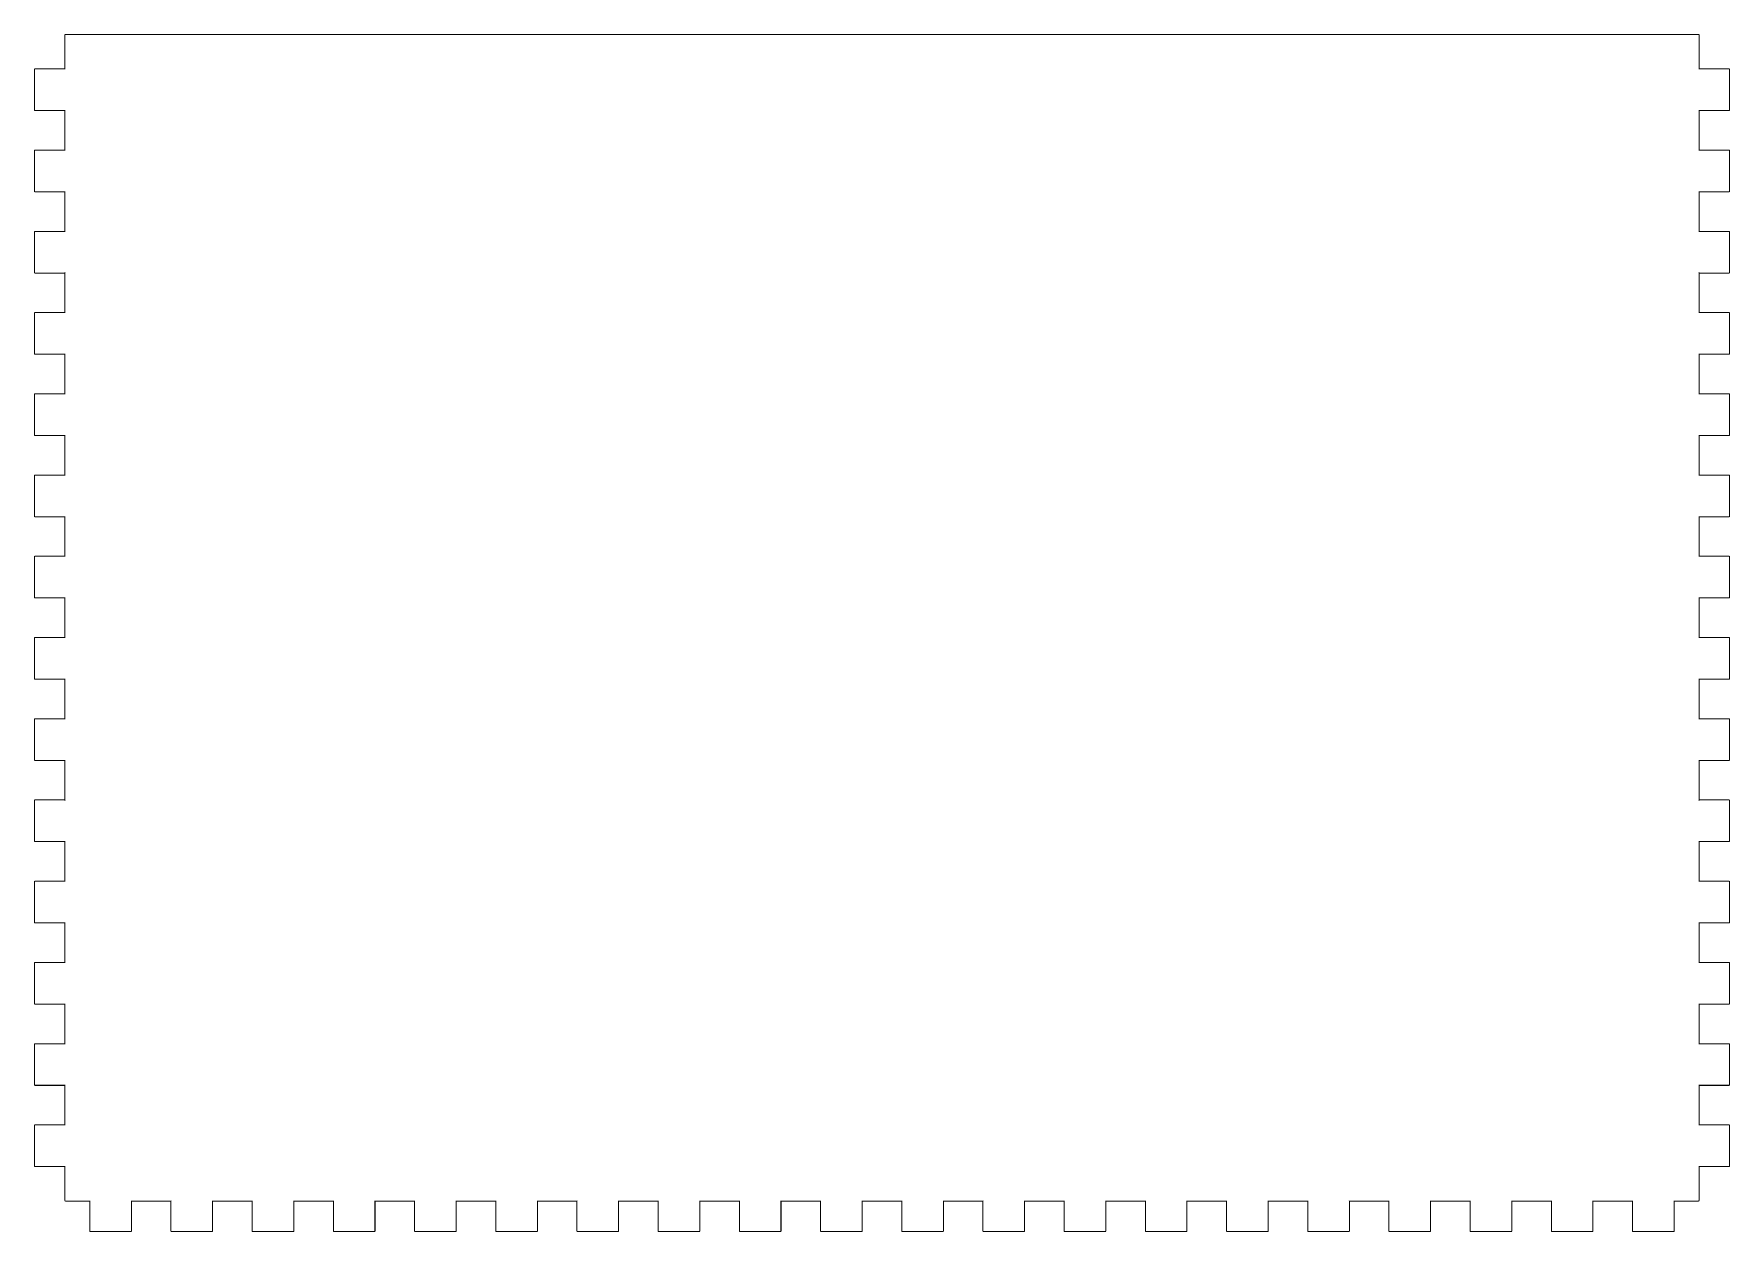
# Model space of a CAD drawing. Extents: x 1 to 1343, y 2 to 621.
# Drawn here: x 1.4 to 334.8, y 1.7 to 237.1 of the extents above; entities that cross this region are included whole.
import ezdxf

# ---------------------------------------------------------------- set-up
doc = ezdxf.new("R2010")
doc.units = 0
doc.layers.get('0').update_dxf_attribs({"linetype": 'CONTINUOUS'})

msp = doc.modelspace()

# ---------------------------------------------------------------- linework, layer by layer
at = {"color": 0, "const_width": 0.2}
for points in [[(7.60952, 236.999), (7.5916, 236.999), (7.53787, 236.97), (7.50895, 236.916), (7.50895, 236.898)], [(7.50895, 236.898), (7.50895, 230.128)], [(328.61, 236.999), (7.60952, 236.999)], [(328.71, 236.898), (328.71, 236.916), (328.68, 236.97), (328.626, 236.999), (328.61, 236.999)], [(328.71, 230.128), (328.71, 236.898)], [(7.60952, 230.229), (1.60955, 230.229), (1.59163, 230.229), (1.53789, 230.2), (1.50895, 230.146), (1.50895, 230.128)], [(1.50895, 230.128), (1.50895, 222.148), (1.50895, 222.131), (1.53789, 222.078), (1.59163, 222.048), (1.60955, 222.048)], [(7.50895, 230.128), (7.50895, 230.146), (7.53787, 230.2), (7.5916, 230.229), (7.60952, 230.229)], [(334.61, 230.229), (328.61, 230.229), (328.626, 230.229), (328.68, 230.2), (328.71, 230.146), (328.71, 230.128)], [(334.71, 222.148), (334.71, 230.128), (334.71, 230.146), (334.68, 230.2), (334.626, 230.229), (334.61, 230.229)], [(1.60955, 222.048), (7.60952, 222.048), (7.5916, 222.048), (7.53787, 222.078), (7.50895, 222.131), (7.50895, 222.148)], [(7.50895, 222.148), (7.50895, 214.168)], [(328.71, 222.148), (328.71, 222.131), (328.68, 222.078), (328.626, 222.048), (328.61, 222.048)], [(328.61, 222.048), (334.61, 222.048), (334.626, 222.048), (334.68, 222.078), (334.71, 222.131), (334.71, 222.148)], [(328.71, 214.168), (328.71, 222.148)], [(7.60952, 214.268), (1.60955, 214.268), (1.59163, 214.268), (1.53789, 214.239), (1.50895, 214.186), (1.50895, 214.168)], [(1.50895, 214.168), (1.50895, 206.188), (1.50895, 206.171), (1.53789, 206.117), (1.59163, 206.087), (1.60955, 206.087)], [(7.50895, 214.168), (7.50895, 214.186), (7.53787, 214.239), (7.5916, 214.268), (7.60952, 214.268)], [(334.61, 214.268), (328.61, 214.268), (328.626, 214.268), (328.68, 214.239), (328.71, 214.186), (328.71, 214.168)], [(334.71, 206.188), (334.71, 214.168), (334.71, 214.186), (334.68, 214.239), (334.626, 214.268), (334.61, 214.268)], [(1.60955, 206.087), (7.60952, 206.087), (7.5916, 206.087), (7.53787, 206.117), (7.50895, 206.171), (7.50895, 206.188)], [(7.50895, 206.188), (7.50895, 198.207)], [(328.71, 206.188), (328.71, 206.171), (328.68, 206.117), (328.626, 206.087), (328.61, 206.087)], [(328.61, 206.087), (334.61, 206.087), (334.626, 206.087), (334.68, 206.117), (334.71, 206.171), (334.71, 206.188)], [(328.71, 198.207), (328.71, 206.188)], [(7.60952, 198.308), (1.60955, 198.308), (1.59163, 198.308), (1.53789, 198.279), (1.50895, 198.225), (1.50895, 198.207)], [(1.50895, 198.207), (1.50895, 190.227), (1.50895, 190.211), (1.53789, 190.157), (1.59163, 190.126), (1.60955, 190.126)], [(7.50895, 198.207), (7.50895, 198.225), (7.53787, 198.279), (7.5916, 198.308), (7.60952, 198.308)], [(334.61, 198.308), (328.61, 198.308), (328.626, 198.308), (328.68, 198.279), (328.71, 198.225), (328.71, 198.207)], [(334.71, 190.227), (334.71, 198.207), (334.71, 198.225), (334.68, 198.279), (334.626, 198.308), (334.61, 198.308)], [(1.60955, 190.126), (7.60952, 190.126), (7.5916, 190.126), (7.53787, 190.157), (7.50895, 190.211), (7.50895, 190.227)], [(7.50895, 190.227), (7.50895, 182.247)], [(328.71, 190.227), (328.71, 190.211), (328.68, 190.157), (328.626, 190.126), (328.61, 190.126)], [(328.61, 190.126), (334.61, 190.126), (334.626, 190.126), (334.68, 190.157), (334.71, 190.211), (334.71, 190.227)], [(328.71, 182.247), (328.71, 190.227)], [(7.60952, 182.348), (1.60955, 182.348), (1.59163, 182.348), (1.53789, 182.319), (1.50895, 182.265), (1.50895, 182.247)], [(1.50895, 182.247), (1.50895, 174.267), (1.50895, 174.25), (1.53789, 174.196), (1.59163, 174.166), (1.60955, 174.166)], [(7.50895, 182.247), (7.50895, 182.265), (7.53787, 182.319), (7.5916, 182.348), (7.60952, 182.348)], [(334.61, 182.348), (328.61, 182.348), (328.626, 182.348), (328.68, 182.319), (328.71, 182.265), (328.71, 182.247)], [(334.71, 174.267), (334.71, 182.247), (334.71, 182.265), (334.68, 182.319), (334.626, 182.348), (334.61, 182.348)], [(1.60955, 174.166), (7.60952, 174.166), (7.5916, 174.166), (7.53787, 174.196), (7.50895, 174.25), (7.50895, 174.267)], [(7.50895, 174.267), (7.50895, 166.286)], [(328.71, 174.267), (328.71, 174.25), (328.68, 174.196), (328.626, 174.166), (328.61, 174.166)], [(328.61, 174.166), (334.61, 174.166), (334.626, 174.166), (334.68, 174.196), (334.71, 174.25), (334.71, 174.267)], [(328.71, 166.286), (328.71, 174.267)], [(7.60952, 166.387), (1.60955, 166.387), (1.59163, 166.387), (1.53789, 166.358), (1.50895, 166.304), (1.50895, 166.286)], [(1.50895, 166.286), (1.50895, 158.306), (1.50895, 158.29), (1.53789, 158.236), (1.59163, 158.206), (1.60955, 158.206)], [(7.50895, 166.286), (7.50895, 166.304), (7.53787, 166.358), (7.5916, 166.387), (7.60952, 166.387)], [(334.61, 166.387), (328.61, 166.387), (328.626, 166.387), (328.68, 166.358), (328.71, 166.304), (328.71, 166.286)], [(334.71, 158.306), (334.71, 166.286), (334.71, 166.304), (334.68, 166.358), (334.626, 166.387), (334.61, 166.387)], [(1.60955, 158.206), (7.60952, 158.206), (7.5916, 158.206), (7.53787, 158.236), (7.50895, 158.29), (7.50895, 158.306)], [(7.50895, 158.306), (7.50895, 150.326)], [(328.71, 158.306), (328.71, 158.29), (328.68, 158.236), (328.626, 158.206), (328.61, 158.206)], [(328.61, 158.206), (334.61, 158.206), (334.626, 158.206), (334.68, 158.236), (334.71, 158.29), (334.71, 158.306)], [(328.71, 150.326), (328.71, 158.306)], [(7.60952, 150.427), (1.60955, 150.427), (1.59163, 150.427), (1.53789, 150.398), (1.50895, 150.344), (1.50895, 150.326)], [(1.50895, 150.326), (1.50895, 142.346), (1.50895, 142.329), (1.53789, 142.276), (1.59163, 142.245), (1.60955, 142.245)], [(7.50895, 150.326), (7.50895, 150.344), (7.53787, 150.398), (7.5916, 150.427), (7.60952, 150.427)], [(334.61, 150.427), (328.61, 150.427), (328.626, 150.427), (328.68, 150.398), (328.71, 150.344), (328.71, 150.326)], [(334.71, 142.346), (334.71, 150.326), (334.71, 150.344), (334.68, 150.398), (334.626, 150.427), (334.61, 150.427)], [(1.60955, 142.245), (7.60952, 142.245), (7.5916, 142.245), (7.53787, 142.276), (7.50895, 142.329), (7.50895, 142.346)], [(7.50895, 142.346), (7.50895, 134.366)], [(328.71, 142.346), (328.71, 142.329), (328.68, 142.276), (328.626, 142.245), (328.61, 142.245)], [(328.61, 142.245), (334.61, 142.245), (334.626, 142.245), (334.68, 142.276), (334.71, 142.329), (334.71, 142.346)], [(328.71, 134.366), (328.71, 142.346)], [(7.60952, 134.466), (1.60955, 134.466), (1.59163, 134.466), (1.53789, 134.437), (1.50895, 134.384), (1.50895, 134.366)], [(1.50895, 134.366), (1.50895, 126.385), (1.50895, 126.369), (1.53789, 126.315), (1.59163, 126.285), (1.60955, 126.285)], [(7.50895, 134.366), (7.50895, 134.384), (7.53787, 134.437), (7.5916, 134.466), (7.60952, 134.466)], [(334.61, 134.466), (328.61, 134.466), (328.626, 134.466), (328.68, 134.437), (328.71, 134.384), (328.71, 134.366)], [(334.71, 126.385), (334.71, 134.366), (334.71, 134.384), (334.68, 134.437), (334.626, 134.466), (334.61, 134.466)], [(1.60955, 126.285), (7.60952, 126.285), (7.5916, 126.285), (7.53787, 126.315), (7.50895, 126.369), (7.50895, 126.385)], [(7.50895, 126.385), (7.50895, 118.405)], [(328.71, 126.385), (328.71, 126.369), (328.68, 126.315), (328.626, 126.285), (328.61, 126.285)], [(328.61, 126.285), (334.61, 126.285), (334.626, 126.285), (334.68, 126.315), (334.71, 126.369), (334.71, 126.385)], [(328.71, 118.405), (328.71, 126.385)], [(7.60952, 118.506), (1.60955, 118.506), (1.59163, 118.506), (1.53789, 118.477), (1.50895, 118.423), (1.50895, 118.405)], [(1.50895, 118.405), (1.50895, 110.425), (1.50895, 110.409), (1.53789, 110.355), (1.59163, 110.324), (1.60955, 110.324)], [(7.50895, 118.405), (7.50895, 118.423), (7.53787, 118.477), (7.5916, 118.506), (7.60952, 118.506)], [(334.61, 118.506), (328.61, 118.506), (328.626, 118.506), (328.68, 118.477), (328.71, 118.423), (328.71, 118.405)], [(334.71, 110.425), (334.71, 118.405), (334.71, 118.423), (334.68, 118.477), (334.626, 118.506), (334.61, 118.506)], [(1.60955, 110.324), (7.60952, 110.324), (7.5916, 110.324), (7.53787, 110.355), (7.50895, 110.409), (7.50895, 110.425)], [(7.50895, 110.425), (7.50895, 102.445)], [(328.71, 110.425), (328.71, 110.409), (328.68, 110.355), (328.626, 110.324), (328.61, 110.324)], [(328.61, 110.324), (334.61, 110.324), (334.626, 110.324), (334.68, 110.355), (334.71, 110.409), (334.71, 110.425)], [(328.71, 102.445), (328.71, 110.425)], [(7.60952, 102.545), (1.60955, 102.545), (1.59163, 102.545), (1.53789, 102.517), (1.50895, 102.463), (1.50895, 102.445)], [(1.50895, 102.445), (1.50895, 94.4644), (1.50895, 94.4481), (1.53789, 94.3942), (1.59163, 94.3638), (1.60955, 94.3638)], [(7.50895, 102.445), (7.50895, 102.463), (7.53787, 102.517), (7.5916, 102.545), (7.60952, 102.545)], [(334.61, 102.545), (328.61, 102.545), (328.626, 102.545), (328.68, 102.517), (328.71, 102.463), (328.71, 102.445)], [(334.71, 94.4644), (334.71, 102.445), (334.71, 102.463), (334.68, 102.517), (334.626, 102.545), (334.61, 102.545)], [(1.60955, 94.3638), (7.60952, 94.3638), (7.5916, 94.3638), (7.53787, 94.3942), (7.50895, 94.4481), (7.50895, 94.4644)], [(7.50895, 94.4644), (7.50895, 86.4842)], [(328.71, 94.4644), (328.71, 94.4481), (328.68, 94.3942), (328.626, 94.3638), (328.61, 94.3638)], [(328.61, 94.3638), (334.61, 94.3638), (334.626, 94.3638), (334.68, 94.3942), (334.71, 94.4481), (334.71, 94.4644)], [(328.71, 86.4842), (328.71, 94.4644)], [(7.60952, 86.5851), (1.60955, 86.5851), (1.59163, 86.5851), (1.53789, 86.5558), (1.50895, 86.5022), (1.50895, 86.4842)], [(7.50895, 86.4842), (7.50895, 86.5022), (7.53787, 86.5558), (7.5916, 86.5851), (7.60952, 86.5851)], [(334.61, 86.5851), (328.61, 86.5851), (328.626, 86.5851), (328.68, 86.5558), (328.71, 86.5022), (328.71, 86.4842)], [(334.71, 78.504), (334.71, 86.4842), (334.71, 86.5022), (334.68, 86.5558), (334.626, 86.5851), (334.61, 86.5851)], [(1.50895, 86.4842), (1.50895, 78.504), (1.50895, 78.4874), (1.53789, 78.4338), (1.59163, 78.4035), (1.60955, 78.4035)], [(1.60955, 78.4035), (7.60952, 78.4035), (7.5916, 78.4035), (7.53787, 78.4338), (7.50895, 78.4874), (7.50895, 78.504)], [(7.50895, 78.504), (7.50895, 70.5238)], [(328.71, 78.504), (328.71, 78.4874), (328.68, 78.4338), (328.626, 78.4035), (328.61, 78.4035)], [(328.61, 78.4035), (334.61, 78.4035), (334.626, 78.4035), (334.68, 78.4338), (334.71, 78.4874), (334.71, 78.504)], [(328.71, 70.5238), (328.71, 78.504)], [(7.60952, 70.6244), (1.60955, 70.6244), (1.59163, 70.6244), (1.53789, 70.5954), (1.50895, 70.5418), (1.50895, 70.5238)], [(1.50895, 70.5238), (1.50895, 62.5436), (1.50895, 62.527), (1.53789, 62.4734), (1.59163, 62.4431), (1.60955, 62.4431)], [(7.50895, 70.5238), (7.50895, 70.5418), (7.53787, 70.5954), (7.5916, 70.6244), (7.60952, 70.6244)], [(334.61, 70.6244), (328.61, 70.6244), (328.626, 70.6244), (328.68, 70.5954), (328.71, 70.5418), (328.71, 70.5238)], [(334.71, 62.5436), (334.71, 70.5238), (334.71, 70.5418), (334.68, 70.5954), (334.626, 70.6244), (334.61, 70.6244)], [(1.60955, 62.4431), (7.60952, 62.4431), (7.5916, 62.4431), (7.53787, 62.4734), (7.50895, 62.527), (7.50895, 62.5436)], [(7.50895, 62.5436), (7.50895, 54.5634)], [(328.71, 62.5436), (328.71, 62.527), (328.68, 62.4734), (328.626, 62.4431), (328.61, 62.4431)], [(328.61, 62.4431), (334.61, 62.4431), (334.626, 62.4431), (334.68, 62.4734), (334.71, 62.527), (334.71, 62.5436)], [(328.71, 54.5634), (328.71, 62.5436)], [(7.60952, 54.664), (1.60955, 54.664), (1.59163, 54.664), (1.53789, 54.635), (1.50895, 54.5814), (1.50895, 54.5634)], [(1.50895, 54.5634), (1.50895, 46.5832), (1.50895, 46.5667), (1.53789, 46.513), (1.59163, 46.4827), (1.60955, 46.4827)], [(7.50895, 54.5634), (7.50895, 54.5814), (7.53787, 54.635), (7.5916, 54.664), (7.60952, 54.664)], [(334.61, 54.664), (328.61, 54.664), (328.626, 54.664), (328.68, 54.635), (328.71, 54.5814), (328.71, 54.5634)], [(334.71, 46.5832), (334.71, 54.5634), (334.71, 54.5814), (334.68, 54.635), (334.626, 54.664), (334.61, 54.664)], [(1.60955, 46.4827), (7.60952, 46.4827), (7.5916, 46.4827), (7.53787, 46.513), (7.50895, 46.5667), (7.50895, 46.5832)], [(7.50895, 46.5832), (7.50895, 38.6031)], [(328.71, 46.5832), (328.71, 46.5667), (328.68, 46.513), (328.626, 46.4827), (328.61, 46.4827)], [(328.61, 46.4827), (334.61, 46.4827), (334.626, 46.4827), (334.68, 46.513), (334.71, 46.5667), (334.71, 46.5832)], [(328.71, 38.6031), (328.71, 46.5832)], [(7.60952, 38.7036), (1.60955, 38.7036), (1.59163, 38.7036), (1.53789, 38.6747), (1.50895, 38.6211), (1.50895, 38.6031)], [(1.50895, 38.6031), (1.50895, 30.6228), (1.50895, 30.6062), (1.53789, 30.5525), (1.59163, 30.5222), (1.60955, 30.5222)], [(7.50895, 38.6031), (7.50895, 38.6211), (7.53787, 38.6747), (7.5916, 38.7036), (7.60952, 38.7036)], [(334.61, 38.7036), (328.61, 38.7036), (328.626, 38.7036), (328.68, 38.6747), (328.71, 38.6211), (328.71, 38.6031)], [(334.71, 30.6228), (334.71, 38.6031), (334.71, 38.6211), (334.68, 38.6747), (334.626, 38.7036), (334.61, 38.7036)], [(1.60955, 30.5222), (7.60952, 30.5222), (7.5916, 30.5222), (7.53787, 30.5525), (7.50895, 30.6062), (7.50895, 30.6228)], [(7.50895, 30.6228), (7.50895, 22.6425)], [(328.71, 30.6228), (328.71, 30.6062), (328.68, 30.5525), (328.626, 30.5222), (328.61, 30.5222)], [(328.61, 30.5222), (334.61, 30.5222), (334.626, 30.5222), (334.68, 30.5525), (334.71, 30.6062), (334.71, 30.6228)], [(328.71, 22.6425), (328.71, 30.6228)], [(7.60952, 22.7432), (1.60955, 22.7432), (1.59163, 22.7432), (1.53789, 22.7142), (1.50895, 22.6605), (1.50895, 22.6425)], [(1.50895, 22.6425), (1.50895, 14.6623), (1.50895, 14.6458), (1.53789, 14.5921), (1.59163, 14.5617), (1.60955, 14.5617)], [(7.50895, 22.6425), (7.50895, 22.6605), (7.53787, 22.7142), (7.5916, 22.7432), (7.60952, 22.7432)], [(334.61, 22.7432), (328.61, 22.7432), (328.626, 22.7432), (328.68, 22.7142), (328.71, 22.6605), (328.71, 22.6425)], [(334.71, 14.6623), (334.71, 22.6425), (334.71, 22.6605), (334.68, 22.7142), (334.626, 22.7432), (334.61, 22.7432)], [(1.60955, 14.5617), (7.60952, 14.5617), (7.5916, 14.5617), (7.53787, 14.5921), (7.50895, 14.6458), (7.50895, 14.6623)], [(7.50895, 14.6623), (7.50895, 7.89203)], [(328.71, 14.6623), (328.71, 14.6458), (328.68, 14.5921), (328.626, 14.5617), (328.61, 14.5617)], [(328.61, 14.5617), (334.61, 14.5617), (334.626, 14.5617), (334.68, 14.5921), (334.71, 14.6458), (334.71, 14.6623)], [(328.71, 7.89203), (328.71, 14.6623)], [(7.50895, 7.89203), (7.50895, 7.87548), (7.53787, 7.82175), (7.5916, 7.79141), (7.60952, 7.79141)], [(7.59989, 7.79141), (12.4906, 7.79141)], [(12.4906, 7.79141), (12.4726, 7.79141), (12.4189, 7.82175), (12.3899, 7.87548), (12.3899, 7.89203)], [(12.3899, 7.89203), (12.3899, 1.89205), (12.3899, 1.87551), (12.4189, 1.82177), (12.4726, 1.79145), (12.4906, 1.79145)], [(20.5714, 1.89205), (20.5714, 7.89203), (20.5714, 7.87548), (20.5411, 7.82175), (20.4873, 7.79141), (20.4707, 7.79141)], [(20.4707, 7.79141), (28.451, 7.79141)], [(28.451, 7.79141), (28.4331, 7.79141), (28.3793, 7.82175), (28.3504, 7.87548), (28.3504, 7.89203)], [(28.3504, 7.89203), (28.3504, 1.89205), (28.3504, 1.87551), (28.3793, 1.82177), (28.4331, 1.79145), (28.451, 1.79145)], [(36.5319, 1.89205), (36.5319, 7.89203), (36.5319, 7.87548), (36.5016, 7.82175), (36.4476, 7.79141), (36.4314, 7.79141)], [(36.4314, 7.79141), (44.4115, 7.79141)], [(44.4115, 7.79141), (44.3936, 7.79141), (44.3399, 7.82175), (44.3107, 7.87548), (44.3107, 7.89203)], [(44.3107, 7.89203), (44.3107, 1.89205), (44.3107, 1.87551), (44.3399, 1.82177), (44.3936, 1.79145), (44.4115, 1.79145)], [(52.4923, 1.89205), (52.4923, 7.89203), (52.4923, 7.87548), (52.4619, 7.82175), (52.4083, 7.79141), (52.3917, 7.79141)], [(52.3917, 7.79141), (60.3719, 7.79141)], [(60.3719, 7.79141), (60.3539, 7.79141), (60.3003, 7.82175), (60.2714, 7.87548), (60.2714, 7.89203)], [(60.2714, 7.89203), (60.2714, 1.89205), (60.2714, 1.87551), (60.3003, 1.82177), (60.3539, 1.79145), (60.3719, 1.79145)], [(68.4526, 1.89205), (68.4526, 7.89203), (68.4526, 7.87548), (68.4223, 7.82175), (68.3687, 7.79141), (68.3521, 7.79141)], [(68.3521, 7.79141), (76.3323, 7.79141)], [(76.3323, 7.79141), (76.3143, 7.79141), (76.2607, 7.82175), (76.2317, 7.87548), (76.2317, 7.89203)], [(76.2317, 7.89203), (76.2317, 1.89205), (76.2317, 1.87551), (76.2607, 1.82177), (76.3143, 1.79145), (76.3323, 1.79145)], [(84.413, 1.89205), (84.413, 7.89203), (84.413, 7.87548), (84.3827, 7.82175), (84.3291, 7.79141), (84.3125, 7.79141)], [(84.3125, 7.79141), (92.2927, 7.79141)], [(92.2927, 7.79141), (92.2747, 7.79141), (92.2211, 7.82175), (92.1921, 7.87548), (92.1921, 7.89203)], [(92.1921, 7.89203), (92.1921, 1.89205), (92.1921, 1.87551), (92.2211, 1.82177), (92.2747, 1.79145), (92.2927, 1.79145)], [(100.373, 1.89205), (100.373, 7.89203), (100.373, 7.87548), (100.343, 7.82175), (100.289, 7.79141), (100.273, 7.79141)], [(100.273, 7.79141), (108.253, 7.79141)], [(108.253, 7.79141), (108.235, 7.79141), (108.181, 7.82175), (108.152, 7.87548), (108.152, 7.89203)], [(108.152, 7.89203), (108.152, 1.89205), (108.152, 1.87551), (108.181, 1.82177), (108.235, 1.79145), (108.253, 1.79145)], [(116.334, 1.89205), (116.334, 7.89203), (116.334, 7.87548), (116.304, 7.82175), (116.25, 7.79141), (116.233, 7.79141)], [(116.233, 7.79141), (124.214, 7.79141)], [(124.214, 7.79141), (124.196, 7.79141), (124.142, 7.82175), (124.113, 7.87548), (124.113, 7.89203)], [(124.113, 7.89203), (124.113, 1.89205), (124.113, 1.87551), (124.142, 1.82177), (124.196, 1.79145), (124.214, 1.79145)], [(132.294, 1.89205), (132.294, 7.89203), (132.294, 7.87548), (132.264, 7.82175), (132.211, 7.79141), (132.194, 7.79141)], [(132.194, 7.79141), (140.174, 7.79141)], [(140.174, 7.79141), (140.156, 7.79141), (140.103, 7.82175), (140.074, 7.87548), (140.074, 7.89203)], [(140.074, 7.89203), (140.074, 1.89205), (140.074, 1.87551), (140.103, 1.82177), (140.156, 1.79145), (140.174, 1.79145)], [(148.255, 1.89205), (148.255, 7.89203), (148.255, 7.87548), (148.225, 7.82175), (148.171, 7.79141), (148.154, 7.79141)], [(148.154, 7.79141), (156.135, 7.79141)], [(156.135, 7.79141), (156.117, 7.79141), (156.063, 7.82175), (156.034, 7.87548), (156.034, 7.89203)], [(156.034, 7.89203), (156.034, 1.89205), (156.034, 1.87551), (156.063, 1.82177), (156.117, 1.79145), (156.135, 1.79145)], [(164.215, 1.89205), (164.215, 7.89203), (164.215, 7.87548), (164.185, 7.82175), (164.131, 7.79141), (164.115, 7.79141)], [(164.115, 7.79141), (172.095, 7.79141)], [(172.095, 7.79141), (172.077, 7.79141), (172.023, 7.82175), (171.994, 7.87548), (171.994, 7.89203)], [(171.994, 7.89203), (171.994, 1.89205), (171.994, 1.87551), (172.023, 1.82177), (172.077, 1.79145), (172.095, 1.79145)], [(180.176, 1.89205), (180.176, 7.89203), (180.176, 7.87548), (180.145, 7.82175), (180.092, 7.79141), (180.075, 7.79141)], [(180.075, 7.79141), (188.055, 7.79141)], [(188.055, 7.79141), (188.038, 7.79141), (187.984, 7.82175), (187.955, 7.87548), (187.955, 7.89203)], [(187.955, 7.89203), (187.955, 1.89205), (187.955, 1.87551), (187.984, 1.82177), (188.038, 1.79145), (188.055, 1.79145)], [(196.136, 1.89205), (196.136, 7.89203), (196.136, 7.87548), (196.106, 7.82175), (196.052, 7.79141), (196.035, 7.79141)], [(196.035, 7.79141), (204.016, 7.79141)], [(204.016, 7.79141), (203.998, 7.79141), (203.944, 7.82175), (203.915, 7.87548), (203.915, 7.89203)], [(203.915, 7.89203), (203.915, 1.89205), (203.915, 1.87551), (203.944, 1.82177), (203.998, 1.79145), (204.016, 1.79145)], [(212.097, 1.89205), (212.097, 7.89203), (212.097, 7.87548), (212.066, 7.82175), (212.012, 7.79141), (211.996, 7.79141)], [(211.996, 7.79141), (219.976, 7.79141)], [(219.976, 7.79141), (219.958, 7.79141), (219.905, 7.82175), (219.876, 7.87548), (219.876, 7.89203)], [(219.876, 7.89203), (219.876, 1.89205), (219.876, 1.87551), (219.905, 1.82177), (219.958, 1.79145), (219.976, 1.79145)], [(228.057, 1.89205), (228.057, 7.89203), (228.057, 7.87548), (228.027, 7.82175), (227.973, 7.79141), (227.957, 7.79141)], [(227.957, 7.79141), (235.937, 7.79141)], [(235.937, 7.79141), (235.919, 7.79141), (235.865, 7.82175), (235.836, 7.87548), (235.836, 7.89203)], [(235.836, 7.89203), (235.836, 1.89205), (235.836, 1.87551), (235.865, 1.82177), (235.919, 1.79145), (235.937, 1.79145)], [(244.017, 1.89205), (244.017, 7.89203), (244.017, 7.87548), (243.987, 7.82175), (243.933, 7.79141), (243.917, 7.79141)], [(243.917, 7.79141), (251.897, 7.79141)], [(251.897, 7.79141), (251.879, 7.79141), (251.825, 7.82175), (251.797, 7.87548), (251.797, 7.89203)], [(251.797, 7.89203), (251.797, 1.89205), (251.797, 1.87551), (251.825, 1.82177), (251.879, 1.79145), (251.897, 1.79145)], [(259.978, 1.89205), (259.978, 7.89203), (259.978, 7.87548), (259.947, 7.82175), (259.894, 7.79141), (259.877, 7.79141)], [(259.877, 7.79141), (267.857, 7.79141)], [(267.857, 7.79141), (267.839, 7.79141), (267.786, 7.82175), (267.757, 7.87548), (267.757, 7.89203)], [(267.757, 7.89203), (267.757, 1.89205), (267.757, 1.87551), (267.786, 1.82177), (267.839, 1.79145), (267.857, 1.79145)], [(275.939, 1.89205), (275.939, 7.89203), (275.939, 7.87548), (275.908, 7.82175), (275.854, 7.79141), (275.838, 7.79141)], [(275.838, 7.79141), (283.818, 7.79141)], [(283.818, 7.79141), (283.8, 7.79141), (283.746, 7.82175), (283.717, 7.87548), (283.717, 7.89203)], [(283.717, 7.89203), (283.717, 1.89205), (283.717, 1.87551), (283.746, 1.82177), (283.8, 1.79145), (283.818, 1.79145)], [(291.899, 1.89205), (291.899, 7.89203), (291.899, 7.87548), (291.869, 7.82175), (291.815, 7.79141), (291.798, 7.79141)], [(291.798, 7.79141), (299.779, 7.79141)], [(299.779, 7.79141), (299.761, 7.79141), (299.707, 7.82175), (299.678, 7.87548), (299.678, 7.89203)], [(299.678, 7.89203), (299.678, 1.89205), (299.678, 1.87551), (299.707, 1.82177), (299.761, 1.79145), (299.779, 1.79145)], [(307.859, 1.89205), (307.859, 7.89203), (307.859, 7.87548), (307.829, 7.82175), (307.775, 7.79141), (307.759, 7.79141)], [(307.759, 7.79141), (315.739, 7.79141)], [(315.739, 7.79141), (315.721, 7.79141), (315.667, 7.82175), (315.638, 7.87548), (315.638, 7.89203)], [(315.638, 7.89203), (315.638, 1.89205), (315.638, 1.87551), (315.667, 1.82177), (315.721, 1.79145), (315.739, 1.79145)], [(323.82, 1.89205), (323.82, 7.89203), (323.82, 7.87548), (323.789, 7.82175), (323.736, 7.79141), (323.719, 7.79141)], [(323.719, 7.79141), (328.61, 7.79141)], [(328.61, 7.79141), (328.626, 7.79141), (328.68, 7.82175), (328.71, 7.87548), (328.71, 7.89203)], [(12.4906, 1.79145), (20.4707, 1.79145), (20.4873, 1.79145), (20.5411, 1.82177), (20.5714, 1.87551), (20.5714, 1.89205)], [(28.451, 1.79145), (36.4314, 1.79145), (36.4476, 1.79145), (36.5016, 1.82177), (36.5319, 1.87551), (36.5319, 1.89205)], [(44.4115, 1.79145), (52.3917, 1.79145), (52.4083, 1.79145), (52.4619, 1.82177), (52.4923, 1.87551), (52.4923, 1.89205)], [(60.3719, 1.79145), (68.3521, 1.79145), (68.3687, 1.79145), (68.4223, 1.82177), (68.4526, 1.87551), (68.4526, 1.89205)], [(76.3323, 1.79145), (84.3125, 1.79145), (84.3291, 1.79145), (84.3827, 1.82177), (84.413, 1.87551), (84.413, 1.89205)], [(92.2927, 1.79145), (100.273, 1.79145), (100.289, 1.79145), (100.343, 1.82177), (100.373, 1.87551), (100.373, 1.89205)], [(108.253, 1.79145), (116.233, 1.79145), (116.25, 1.79145), (116.304, 1.82177), (116.334, 1.87551), (116.334, 1.89205)], [(124.214, 1.79145), (132.194, 1.79145), (132.211, 1.79145), (132.264, 1.82177), (132.294, 1.87551), (132.294, 1.89205)], [(140.174, 1.79145), (148.154, 1.79145), (148.171, 1.79145), (148.225, 1.82177), (148.255, 1.87551), (148.255, 1.89205)], [(156.135, 1.79145), (164.115, 1.79145), (164.131, 1.79145), (164.185, 1.82177), (164.215, 1.87551), (164.215, 1.89205)], [(172.095, 1.79145), (180.075, 1.79145), (180.092, 1.79145), (180.145, 1.82177), (180.176, 1.87551), (180.176, 1.89205)], [(188.055, 1.79145), (196.035, 1.79145), (196.052, 1.79145), (196.106, 1.82177), (196.136, 1.87551), (196.136, 1.89205)], [(204.016, 1.79145), (211.996, 1.79145), (212.012, 1.79145), (212.066, 1.82177), (212.097, 1.87551), (212.097, 1.89205)], [(219.976, 1.79145), (227.957, 1.79145), (227.973, 1.79145), (228.027, 1.82177), (228.057, 1.87551), (228.057, 1.89205)], [(235.937, 1.79145), (243.917, 1.79145), (243.933, 1.79145), (243.987, 1.82177), (244.017, 1.87551), (244.017, 1.89205)], [(251.897, 1.79145), (259.877, 1.79145), (259.894, 1.79145), (259.947, 1.82177), (259.978, 1.87551), (259.978, 1.89205)], [(267.857, 1.79145), (275.838, 1.79145), (275.854, 1.79145), (275.908, 1.82177), (275.939, 1.87551), (275.939, 1.89205)], [(283.818, 1.79145), (291.798, 1.79145), (291.815, 1.79145), (291.869, 1.82177), (291.899, 1.87551), (291.899, 1.89205)], [(299.779, 1.79145), (307.759, 1.79145), (307.775, 1.79145), (307.829, 1.82177), (307.859, 1.87551), (307.859, 1.89205)], [(315.739, 1.79145), (323.719, 1.79145), (323.736, 1.79145), (323.789, 1.82177), (323.82, 1.87551), (323.82, 1.89205)]]:
    msp.add_lwpolyline(points, dxfattribs=at)

doc.saveas('drawing.dxf')
